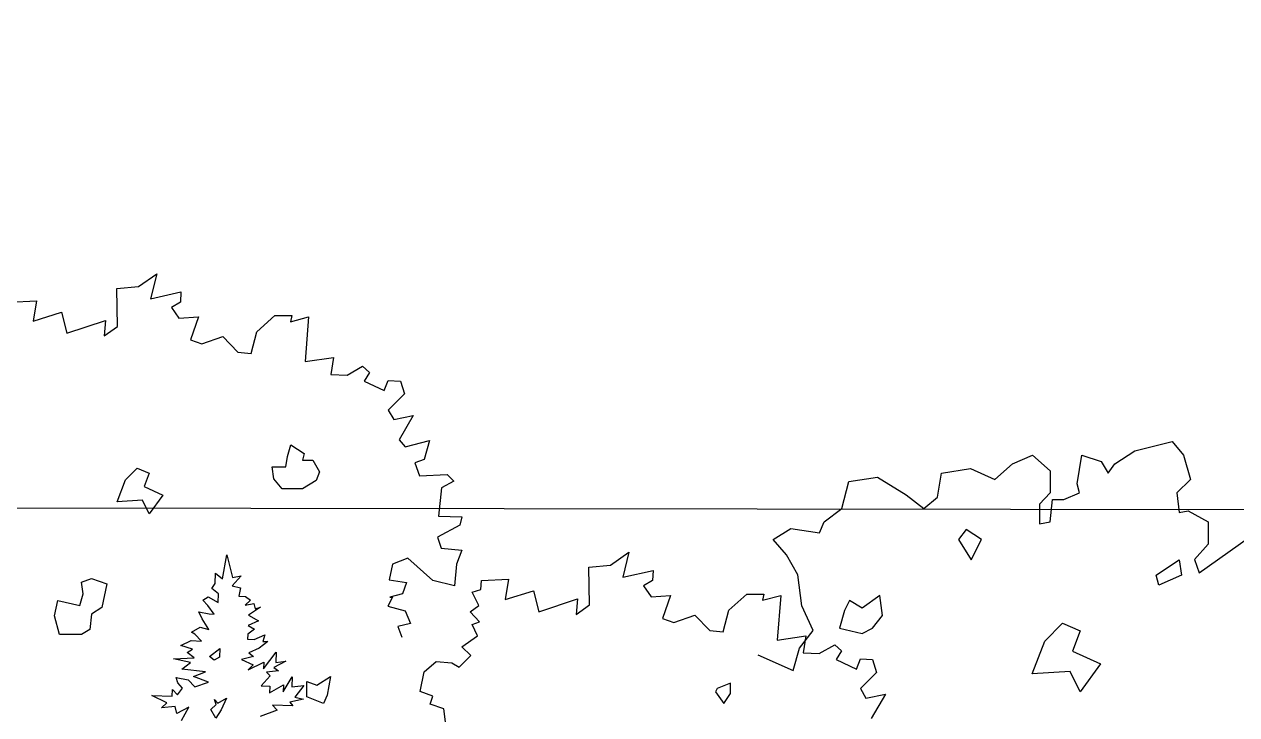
# Model space of a CAD drawing. Header units: inches. Extents: x -11 to 128, y 7 to 56.
# Drawn here: x 45.353 to 46.203, y 23.964 to 24.448 of the extents above; entities that cross this region are included whole.
import ezdxf

# ---------------------------------------------------------------- set-up
doc = ezdxf.new("R2010")
doc.units = ezdxf.units.IN
doc.header["$MEASUREMENT"] = 0
doc.layers.add('CAY', color=94, linetype='Continuous')
picture_1 = doc.add_image_def('image1.jpg', size_in_pixel=(1680, 1093))

# ---------------------------------------------------------------- blocks, each defined once
blk = doc.blocks.new('A$C76451831')
at = {"layer": 'CAY'}
for p, q in [((1479.9, 1929.8), (1538.3, 1944)), ((1538.3, 1944), (1555.9, 1922.7)), ((1288.9, 1909.2), (1320.1, 1922.7)), ((1320.1, 1922.7), (1347.8, 1898.6)), ((1389.7, 1877.9), (1396.8, 1922.7)), ((1396.8, 1922.7), (1427.4, 1912.7)), ((1427.4, 1912.7), (1438, 1895)), ((1448.6, 1909.2), (1479.9, 1929.8)), ((1555.9, 1922.7), (1566.6, 1885)), ((1171.5, 1857.3), (1178, 1895)), ((1178, 1895), (1223.4, 1902.1)), ((1223.4, 1902.1), (1261.1, 1885)), ((1261.1, 1885), (1288.9, 1909.2)), ((1347.8, 1898.6), (1347.8, 1863.8)), ((1438, 1895), (1448.6, 1909.2)), ((1022.3, 1839.6), (1033, 1881.5)), ((1033, 1881.5), (1077.8, 1888.5)), ((1077.8, 1888.5), (1122.6, 1860.8)), ((1393.2, 1863.8), (1389.7, 1877.9)), ((1566.6, 1885), (1545.3, 1863.8)), ((1122.6, 1860.8), (1150.3, 1839.6)), ((1150.3, 1839.6), (1171.5, 1857.3)), ((1347.8, 1863.8), (1330.7, 1846.6)), ((1369, 1853.7), (1393.2, 1863.8)), ((1545.3, 1863.8), (1548.9, 1833.1)), ((994.6, 1818.9), (1022.3, 1839.6)), ((1330.7, 1846.6), (1330.7, 1815.4)), ((1347.8, 1818.9), (1351.4, 1853.7)), ((1351.4, 1853.7), (1369, 1853.7)), ((987.6, 1801.8), (994.6, 1818.9)), ((1330.7, 1815.4), (1347.8, 1818.9)), ((1548.9, 1833.1), (1563, 1836)), ((1563, 1836), (1594.3, 1818.9)), ((1594.3, 1818.9), (1594.3, 1784.1)), ((915, 1791.2), (942.7, 1808.3)), ((942.7, 1808.3), (987.6, 1801.8)), ((1580.1, 1739.3), (1673.3, 1805.4)), ((935.7, 1767), (915, 1791.2)), ((1594.3, 1784.1), (1573, 1759.9)), ((953.4, 1735.8), (935.7, 1767)), ((4659.2, 1730), (4666, 1767.4)), ((4666, 1767.4), (4675.2, 1732.1)), ((1573, 1759.9), (1580.1, 1739.3)), ((959.8, 1687.4), (953.4, 1735.8)), ((4648.1, 1722.6), (4648.6, 1738.5)), ((4648.6, 1738.5), (4659.2, 1730)), ((4688.4, 1734.4), (4674.7, 1719)), ((4675.2, 1732.1), (4688.4, 1734.4)), ((4642.8, 1714.7), (4648.1, 1722.6)), ((4653, 1706.2), (4642.8, 1714.7)), ((4652.5, 1693), (4653, 1706.2)), ((4674.7, 1719), (4687.7, 1715.8)), ((4687.7, 1715.8), (4685, 1702.8)), ((977.5, 1649), (959.8, 1687.4)), ((4628.6, 1696.6), (4636.9, 1701.7)), ((4636.5, 1688.1), (4628.6, 1696.6)), ((4646.4, 1674.6), (4636.5, 1688.1)), ((4636.9, 1701.7), (4652.5, 1693)), ((4685, 1702.8), (4695.4, 1702.4)), ((4703.4, 1696.7), (4694.9, 1688.8)), ((4694.9, 1688.8), (4708.2, 1691.1)), ((4695.4, 1702.4), (4703.4, 1696.7)), ((4718.8, 1685.3), (4699.8, 1672.8)), ((4708.2, 1691.1), (4710.6, 1682.8)), ((4710.6, 1682.8), (4718.8, 1685.3)), ((4627.6, 1667.1), (4622.5, 1678.2)), ((4622.5, 1678.2), (4638.7, 1674.9)), ((4637.9, 1650.9), (4627.6, 1667.1)), ((4638.7, 1674.9), (4646.4, 1674.6)), ((4699.8, 1672.8), (4715.4, 1664.1)), ((956.3, 1621.3), (977.5, 1649)), ((4611, 1646.4), (4624.4, 1654.1)), ((4624.4, 1654.1), (4637.9, 1650.9)), ((4709.5, 1651.1), (4698.8, 1643.4)), ((4715.4, 1664.1), (4699.3, 1656.9)), ((4699.3, 1656.9), (4709.5, 1651.1)), ((4594.4, 1625.7), (4610.5, 1633.3)), ((4610.5, 1633.3), (4626.4, 1632.7)), ((4616.3, 1643.5), (4611, 1646.4)), ((4626.4, 1632.7), (4616.3, 1643.5)), ((4698.8, 1643.4), (4698.5, 1635.7)), ((4698.5, 1635.7), (4708.9, 1635.3)), ((4708.9, 1635.3), (4725.5, 1642.4)), ((4730.1, 1631.8), (4716.6, 1621.4)), ((4725.5, 1642.4), (4722.4, 1632.1)), ((4722.4, 1632.1), (4730.1, 1631.8)), ((890.9, 1611.3), (946.3, 1586.5)), ((946.3, 1586.5), (956.3, 1621.3)), ((4612.8, 1620.1), (4594.4, 1625.7)), ((4604.5, 1614.9), (4612.8, 1620.1)), ((4615, 1606.4), (4604.5, 1614.9)), ((4716.6, 1621.4), (4700.5, 1614.3)), ((4700.5, 1614.3), (4708, 1608.6)), ((4723.6, 1589.4), (4743.1, 1615.5)), ((4743.1, 1615.5), (4742.6, 1599.2)), ((4582.8, 1604.8), (4615, 1606.4)), ((4609.3, 1598.9), (4582.8, 1604.8)), ((4595.8, 1588.5), (4609.3, 1598.9)), ((4708, 1608.6), (4689.3, 1603.8)), ((4689.3, 1603.8), (4707.5, 1595.4)), ((4699.6, 1587.6), (4724, 1599.9)), ((4707.5, 1595.4), (4699.6, 1587.6)), ((4724, 1599.9), (4723.6, 1589.4)), ((4758.5, 1601.4), (4739.6, 1591.6)), ((4739.6, 1591.6), (4747.1, 1585.9)), ((4742.6, 1599.2), (4758.5, 1601.4)), ((4587.2, 1575.6), (4605.7, 1572.3)), ((4589.7, 1567.4), (4587.2, 1575.6)), ((4632.8, 1584.5), (4595.8, 1588.5)), ((4605.7, 1572.3), (4616.2, 1561)), ((4614, 1577.4), (4632.8, 1584.5)), ((4637.7, 1568.4), (4614, 1577.4)), ((4733.7, 1578.2), (4720, 1562.8)), ((4747.1, 1585.9), (4728.4, 1583.8)), ((4728.4, 1583.8), (4733.7, 1578.2)), ((4754.1, 1553.5), (4768.1, 1577)), ((4768.1, 1577), (4767.5, 1561.2)), ((4580.8, 1546.4), (4581.1, 1557.2)), ((4581.1, 1557.2), (4589, 1548.8)), ((4589, 1548.8), (4597.1, 1559)), ((4597.1, 1559), (4589.7, 1567.4)), ((4616.2, 1561), (4637.7, 1568.4)), ((4720, 1562.8), (4733.1, 1562.4)), ((4732.8, 1552), (4754.5, 1564.3)), ((4733.1, 1562.4), (4732.8, 1552)), ((4754.5, 1564.3), (4754.1, 1553.5)), ((4767.5, 1561.2), (4786.6, 1563.2)), ((4786.6, 1563.2), (4772.4, 1545.1)), ((4572.7, 1536.2), (4549.1, 1547.5)), ((4549.1, 1547.5), (4580.8, 1546.4)), ((4564.3, 1528.4), (4572.7, 1536.2)), ((4785.9, 1541.9), (4764.4, 1537.2)), ((4764.4, 1537.2), (4769.2, 1531.6)), ((4772.4, 1545.1), (4785.9, 1541.9)), ((4585.6, 1530.3), (4564.3, 1528.4)), ((4588, 1519.4), (4585.6, 1530.3)), ((4606.9, 1529.6), (4588, 1519.4)), ((4595.3, 1508.7), (4606.9, 1529.6)), ((4745, 1524.8), (4718.3, 1514.8)), ((4769.2, 1531.6), (4737.5, 1532.7)), ((4737.5, 1532.7), (4745, 1524.8))]:
    blk.add_line(p, q, dxfattribs=at)
for points in [[(4326.7, 2161.8), (4368.9, 2163.9), (4363.7, 2132.3), (4408, 2146), (4416.4, 2113.3), (4476.5, 2133.3), (4474.4, 2109.1), (4495.5, 2123.9), (4494.4, 2182.9), (4528.2, 2186.1), (4556.7, 2206.1), (4547.2, 2167.1), (4594.6, 2177.6), (4593.6, 2161.8), (4579.9, 2153.4), (4591.5, 2136.5), (4622.1, 2138.6), (4609.4, 2102.8), (4627.3, 2096.4), (4660, 2108), (4683.2, 2083.8), (4704.3, 2081.7), (4712.8, 2115.4), (4741.2, 2140.7), (4767.6, 2140.7), (4765.5, 2131.2), (4794, 2138.6), (4788.7, 2069), (4833, 2075.3), (4828.8, 2049), (4854.1, 2047.9), (4878.3, 2061.6), (4888.9, 2052.1), (4880.5, 2038.4), (4912.1, 2023.7), (4918.4, 2039.5), (4937.4, 2038.4), (4943.7, 2018.4), (4918.4, 1993.1), (4926.9, 1978.3), (4957.4, 1984.6), (4935.3, 1946.7), (4944.8, 1936.1), (4982.8, 1945.6), (4974.3, 1916.1), (4959.6, 1910.8), (4966.9, 1890.8), (5010.2, 1892.9), (5020.7, 1882.3), (5001.7, 1871.8), (4996.5, 1827.5), (5033.4, 1826.4), (5030.2, 1813.8), (4995.4, 1794.8), (5000.7, 1777.9), (5033.4, 1774.7), (5024.9, 1752.6), (5021.8, 1718.9), (4988, 1727.3), (4949, 1762.1), (4924.8, 1752.6), (4919.5, 1728.3), (4946.9, 1724.1), (4940.6, 1706.2), (4920.5, 1700.9), (4924.8, 1700.9), (4917.4, 1687.2), (4944.8, 1679.8), (4953.2, 1659.8), (4933.2, 1655.6), (4939.5, 1638.7)], [(5008, 1502.4), (5004.9, 1526.6), (4983.8, 1534), (4988, 1546.7), (4968, 1554.1), (4974.3, 1584.7), (4993.3, 1600.5), (5017.5, 1598.4), (5029.1, 1592), (5047.1, 1610), (5033.4, 1623.7), (5057.6, 1640.6), (5049.2, 1658.5), (5060.8, 1662.7), (5046, 1678.5), (5059.7, 1688), (5049.2, 1709.1), (5062.9, 1713.3), (5063.9, 1727), (5106.1, 1729.1), (5100.9, 1697.5), (5145.2, 1711.2), (5153.6, 1678.5), (5213.7, 1698.6), (5211.6, 1674.3), (5232.7, 1689.1), (5231.6, 1748.1), (5265.4, 1751.3), (5293.9, 1771.3), (5284.4, 1732.3), (5331.8, 1742.9), (5330.8, 1727), (5317.1, 1718.6), (5328.7, 1701.7), (5359.3, 1703.8), (5346.6, 1668), (5364.5, 1661.6), (5397.2, 1673.2), (5420.4, 1649), (5441.5, 1646.9), (5450, 1680.6), (5478.4, 1705.9), (5504.8, 1705.9), (5502.7, 1696.5), (5531.2, 1703.8), (5525.9, 1634.2), (5570.2, 1640.6), (5566, 1614.2), (5591.3, 1613.1), (5615.5, 1626.8), (5626.1, 1617.3), (5617.7, 1603.6), (5649.3, 1588.9), (5655.6, 1604.7), (5674.6, 1603.6), (5680.9, 1583.6), (5655.6, 1558.3), (5664.1, 1543.5), (5694.7, 1549.8), (5672.5, 1511.9)]]:
    blk.add_lwpolyline(points, dxfattribs=at)
for points in [[(4784.5, 1915.2), (4800.4, 1915.2), (4810.9, 1896.7), (4805.6, 1883.5), (4784.5, 1870.3), (4752.8, 1870.3), (4739.6, 1886.1), (4737, 1904.6), (4758.1, 1904.6), (4760.8, 1920.5), (4766, 1939), (4787.2, 1925.7)], [(4507.9, 1884.3), (4526.4, 1902.8), (4544.9, 1894.9), (4536.9, 1873.7), (4566, 1860.5), (4544.9, 1831.5), (4534.3, 1852.6), (4494.7, 1850)], [(1240.2, 1791.1), (1216.4, 1806.9), (1204.5, 1791.1), (1224.3, 1759.4)], [(1537.1, 1751.5), (1548.9, 1759.4), (1552.9, 1735.6), (1517.3, 1719.8), (1513.3, 1735.6)], [(4396.9, 1672), (4402.2, 1695.8), (4436.5, 1687.9), (4441.8, 1706.3), (4439.1, 1724.8), (4455, 1730.1), (4478.7, 1722.2), (4470.8, 1685.2), (4455, 1674.7), (4452.3, 1650.9), (4439.1, 1643), (4404.8, 1643)], [(1085.8, 1672.3), (1081.8, 1704), (1054.1, 1684.2), (1034.3, 1696), (1026.4, 1680.2), (1018.5, 1652.5), (1054.1, 1644.6), (1069.9, 1652.5)], [(1339.1, 1632.7), (1366.8, 1660.4), (1394.5, 1648.5), (1382.7, 1616.8), (1426.2, 1597), (1394.5, 1553.5), (1378.7, 1585.2), (1319.3, 1581.2)], [(4639.1, 1608.3), (4655.4, 1620.8), (4655, 1607.7), (4646.6, 1602.6)], [(4791, 1545.5), (4791, 1569.3), (4806.8, 1564), (4827.9, 1577.2), (4822.7, 1548.1), (4817.4, 1534.9)], [(5431.9, 1558.7), (5429.3, 1553.4), (5442.5, 1535), (5453, 1550.8), (5453, 1566.7)], [(4641.2, 1525.7), (4649.6, 1533.5), (4647.2, 1541.3), (4652.4, 1535.7), (4665.8, 1543.4), (4657.5, 1525.1), (4648.9, 1512.3)]]:
    blk.add_lwpolyline(points, close=True, dxfattribs=at)

msp = doc.modelspace()

# ---------------------------------------------------------------- linework, layer by layer
msp.add_line((37.52718, 24.11982), (61.45857, 24.08746))

# ---------------------------------------------------------------- block references
at = {"layer": 'CAY', "xscale": 0.0004489089019145984, "yscale": 0.0004489089019145984, "zscale": 0.0004489089019145984}
for p in [(43.40051, 23.28293), (45.46747, 23.28293)]:
    msp.add_blockref('A$C76451831', p, dxfattribs=at)

# ---------------------------------------------------------------- pictures from other files: only their frames are drawn
image = msp.add_image(picture_1, insert=(12.49661, 7.37723), size_in_units=(74.4025, 48.40591))
image.dxf.flags = 6

doc.saveas('drawing.dxf')
